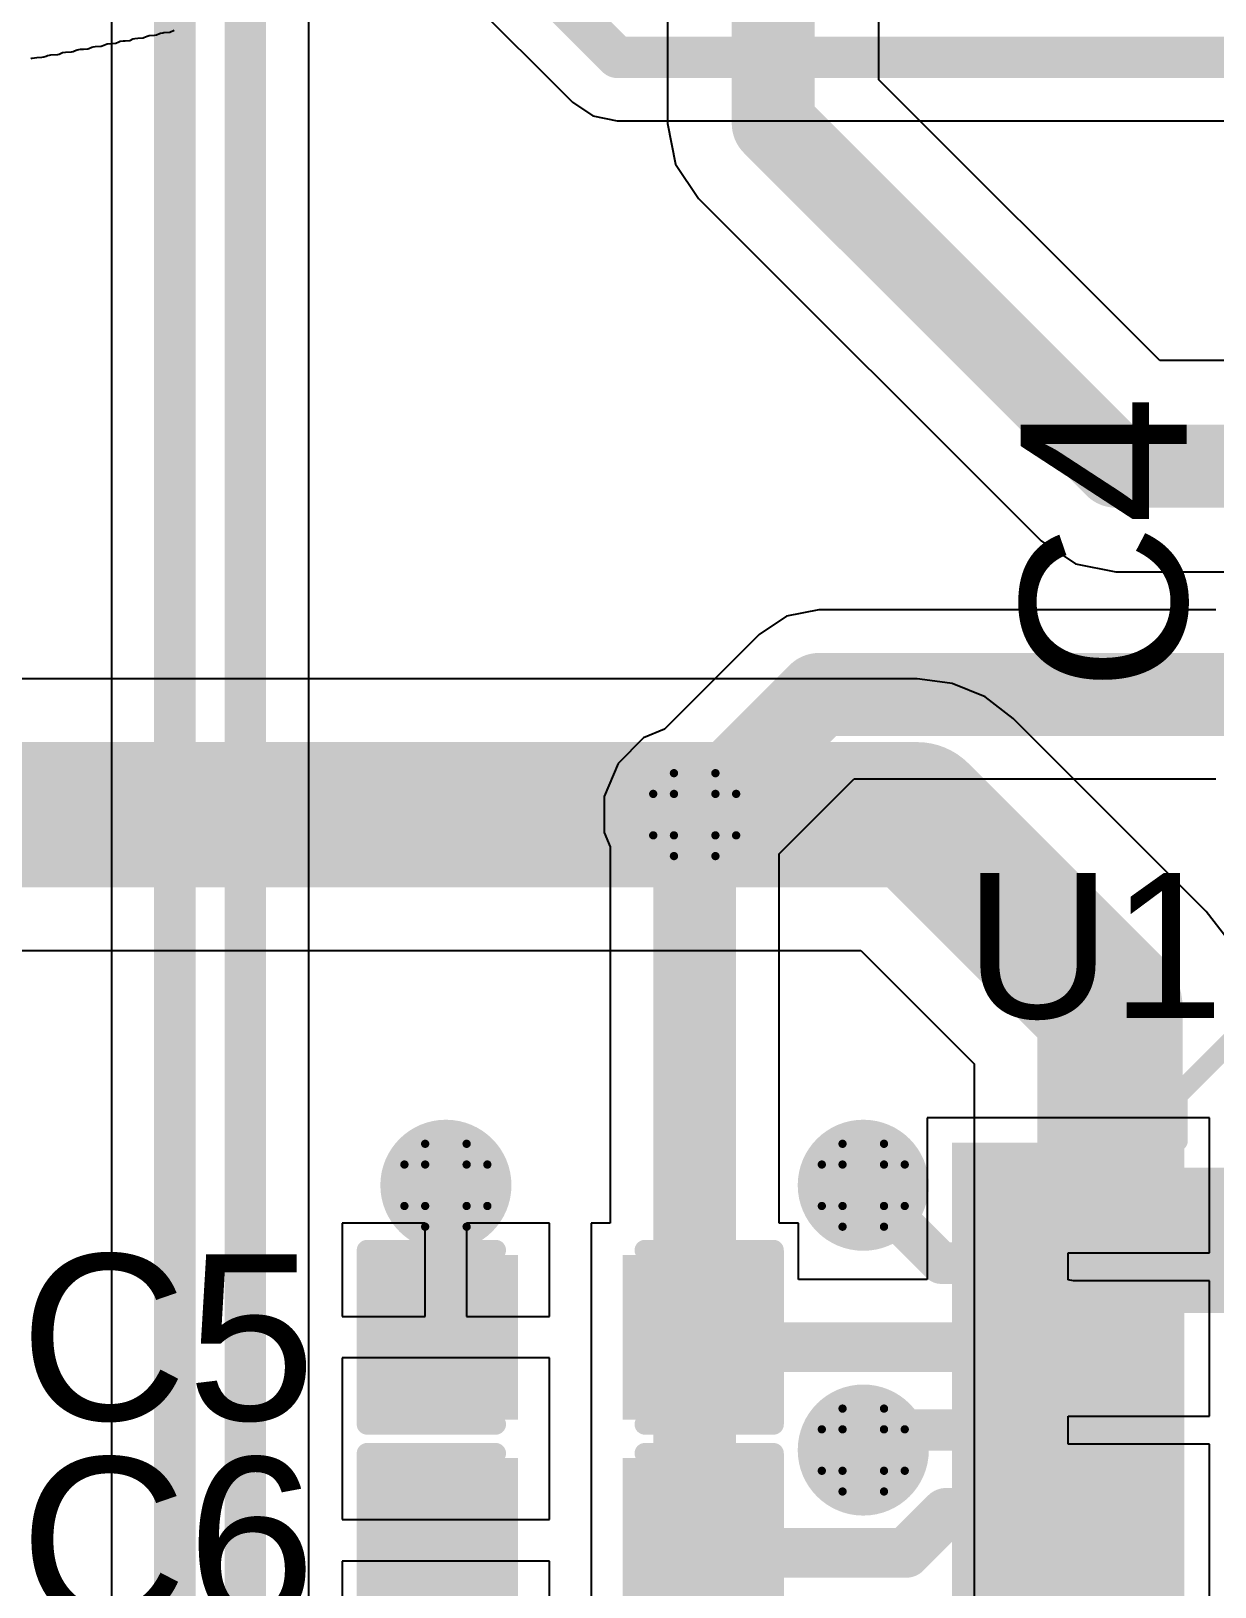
# Model space of a CAD drawing. Header units: inches. Extents: x 0 to 12.8, y -0.1 to 3.5.
# Drawn here: x 0.4453 to 0.7308, y 0.5927 to 0.968 of the extents above; entities that cross this region are included whole.
import ezdxf

# ---------------------------------------------------------------- set-up
doc = ezdxf.new("R2010")
doc.units = ezdxf.units.IN
doc.header["$MEASUREMENT"] = 0
for name, color, linetype in [('Bottom Layer', 5, 'Continuous'), ('Bottom Overlay', 54, 'Continuous'), ('Bottom Solder', 6, 'Continuous'), ('Drill Drawing', 1, 'Continuous'), ('Top Layer', 1, 'Continuous'), ('Top Overlay', 2, 'Continuous'), ('Top Paste', 8, 'Continuous'), ('Top Solder', 216, 'Continuous'), ('Via Holes', 16, 'Continuous')]:
    doc.layers.add(name, color=color, linetype=linetype)
doc.styles.add('Arial', font='', dxfattribs={"height": 0.2})
doc.styles.get('Arial').set_extended_font_data('Arial')

# ---------------------------------------------------------------- blocks, each defined once
blk = doc.blocks.new('48_LQFP__7_7___5')
at = {"layer": 'Top Layer'}
for points in [[(-0.10197, -0.14331), (-0.10197, -0.19134), (-0.11457, -0.19134), (-0.11457, -0.14331)], [(-0.08228, -0.14331), (-0.08228, -0.19134), (-0.09488, -0.19134), (-0.09488, -0.14331)], [(-0.0626, -0.14331), (-0.0626, -0.19134), (-0.0752, -0.19134), (-0.0752, -0.14331)], [(-0.04291, -0.14331), (-0.04291, -0.19134), (-0.05551, -0.19134), (-0.05551, -0.14331)], [(-0.02323, -0.14331), (-0.02323, -0.19134), (-0.03583, -0.19134), (-0.03583, -0.14331)], [(-0.00354, -0.14331), (-0.00354, -0.19134), (-0.01614, -0.19134), (-0.01614, -0.14331)]]:
    blk.add_hatch(color=1, dxfattribs=at).paths.add_polyline_path(points)
at = {"layer": 'Top Paste'}
for points in [[(-0.10197, -0.14331), (-0.10197, -0.19134), (-0.11457, -0.19134), (-0.11457, -0.14331)], [(-0.08228, -0.14331), (-0.08228, -0.19134), (-0.09488, -0.19134), (-0.09488, -0.14331)], [(-0.0626, -0.14331), (-0.0626, -0.19134), (-0.0752, -0.19134), (-0.0752, -0.14331)], [(-0.04291, -0.14331), (-0.04291, -0.19134), (-0.05551, -0.19134), (-0.05551, -0.14331)], [(-0.02323, -0.14331), (-0.02323, -0.19134), (-0.03583, -0.19134), (-0.03583, -0.14331)], [(-0.00354, -0.14331), (-0.00354, -0.19134), (-0.01614, -0.19134), (-0.01614, -0.14331)]]:
    blk.add_hatch(color=8, dxfattribs=at).paths.add_polyline_path(points)
at = {"layer": 'Top Solder'}
for points in [[(-0.09797, -0.13931), (-0.09797, -0.19534), (-0.11857, -0.19534), (-0.11857, -0.13931)], [(-0.07828, -0.13931), (-0.07828, -0.19534), (-0.09888, -0.19534), (-0.09888, -0.13931)], [(-0.0586, -0.13931), (-0.0586, -0.19534), (-0.0792, -0.19534), (-0.0792, -0.13931)], [(-0.03891, -0.13931), (-0.03891, -0.19534), (-0.05951, -0.19534), (-0.05951, -0.13931)], [(-0.01923, -0.13931), (-0.01923, -0.19534), (-0.03983, -0.19534), (-0.03983, -0.13931)], [(0.00046, -0.13931), (0.00046, -0.19534), (-0.02014, -0.19534), (-0.02014, -0.13931)]]:
    blk.add_hatch(color=216, dxfattribs=at).paths.add_polyline_path(points)
at = {"layer": 'Top Overlay'}
for points in [[(-0.13, -0.141, 0.005, 0.005, 0), (-0.144, -0.127, 0.005, 0.005, 0)], [(-0.119, -0.141, 0.005, 0.005, 0), (-0.13, -0.141, 0.005, 0.005, 0)]]:
    blk.add_lwpolyline(points, format="xyseb", dxfattribs=at)
for points in [[(-0.13125, -0.141, 0.0025, 0.0025, 1), (-0.12875, -0.141, 0.0025, 0.0025, 1)], [(-0.13125, -0.141, 0.0025, 0.0025, 1), (-0.12875, -0.141, 0.0025, 0.0025, 1)], [(-0.12025, -0.141, 0.0025, 0.0025, 1), (-0.11775, -0.141, 0.0025, 0.0025, 1)]]:
    blk.add_lwpolyline(points, format="xyseb", close=True, dxfattribs=at)
blk = doc.blocks.new('C___0603_54')
at = {"layer": 'Top Layer'}
for points in [[(-0.015, 0.0175), (-0.015, -0.0175), (-0.045, -0.0175), (-0.045, 0.0175)], [(0.045, 0.0175), (0.045, -0.0175), (0.015, -0.0175), (0.015, 0.0175)]]:
    blk.add_hatch(color=1, dxfattribs=at).paths.add_polyline_path(points)
at = {"layer": 'Top Paste'}
for points in [[(-0.015, 0.0175), (-0.015, -0.0175), (-0.045, -0.0175), (-0.045, 0.0175)], [(0.045, 0.0175), (0.045, -0.0175), (0.015, -0.0175), (0.015, 0.0175)]]:
    blk.add_hatch(color=8, dxfattribs=at).paths.add_polyline_path(points)
at = {"layer": 'Top Solder'}
for points in [[(-0.01264, 0.01986), (-0.01264, -0.01986), (-0.04736, -0.01986), (-0.04736, 0.01986)], [(0.04736, 0.01986), (0.04736, -0.01986), (0.01264, -0.01986), (0.01264, 0.01986)]]:
    blk.add_hatch(color=216, dxfattribs=at).paths.add_polyline_path(points)
at = {"layer": 'Top Overlay'}
for points in [[(-0.049, -0.021, 0.005, 0.005, 0), (-0.049, 0.021, 0.005, 0.005, 0)], [(-0.049, 0.021, 0.005, 0.005, 0), (-0.018, 0.021, 0.005, 0.005, 0)], [(0.018, 0.021, 0.005, 0.005, 0), (0.049, 0.021, 0.005, 0.005, 0)], [(0.049, -0.021, 0.005, 0.005, 0), (0.049, 0.021, 0.005, 0.005, 0)], [(-0.049, -0.021, 0.005, 0.005, 0), (-0.018, -0.021, 0.005, 0.005, 0)], [(0.018, -0.021, 0.005, 0.005, 0), (0.049, -0.021, 0.005, 0.005, 0)]]:
    blk.add_lwpolyline(points, format="xyseb", dxfattribs=at)
for points in [[(-0.05025, 0.021, 0.0025, 0.0025, 1), (-0.04775, 0.021, 0.0025, 0.0025, 1)], [(-0.05025, 0.021, 0.0025, 0.0025, 1), (-0.04775, 0.021, 0.0025, 0.0025, 1)], [(-0.01925, 0.021, 0.0025, 0.0025, 1), (-0.01675, 0.021, 0.0025, 0.0025, 1)], [(0.01675, 0.021, 0.0025, 0.0025, 1), (0.01925, 0.021, 0.0025, 0.0025, 1)], [(0.04775, 0.021, 0.0025, 0.0025, 1), (0.05025, 0.021, 0.0025, 0.0025, 1)], [(0.04775, 0.021, 0.0025, 0.0025, 1), (0.05025, 0.021, 0.0025, 0.0025, 1)], [(-0.05025, -0.021, 0.0025, 0.0025, 1), (-0.04775, -0.021, 0.0025, 0.0025, 1)], [(-0.05025, -0.021, 0.0025, 0.0025, 1), (-0.04775, -0.021, 0.0025, 0.0025, 1)], [(-0.01925, -0.021, 0.0025, 0.0025, 1), (-0.01675, -0.021, 0.0025, 0.0025, 1)], [(0.01675, -0.021, 0.0025, 0.0025, 1), (0.01925, -0.021, 0.0025, 0.0025, 1)], [(0.04775, -0.021, 0.0025, 0.0025, 1), (0.05025, -0.021, 0.0025, 0.0025, 1)], [(0.04775, -0.021, 0.0025, 0.0025, 1), (0.05025, -0.021, 0.0025, 0.0025, 1)]]:
    blk.add_lwpolyline(points, format="xyseb", close=True, dxfattribs=at)
blk = doc.blocks.new('C___0603_55')
at = {"layer": 'Top Layer'}
for points in [[(-0.015, 0.0175), (-0.015, -0.0175), (-0.045, -0.0175), (-0.045, 0.0175)], [(0.045, 0.0175), (0.045, -0.0175), (0.015, -0.0175), (0.015, 0.0175)]]:
    blk.add_hatch(color=1, dxfattribs=at).paths.add_polyline_path(points)
at = {"layer": 'Top Paste'}
for points in [[(-0.015, 0.0175), (-0.015, -0.0175), (-0.045, -0.0175), (-0.045, 0.0175)], [(0.045, 0.0175), (0.045, -0.0175), (0.015, -0.0175), (0.015, 0.0175)]]:
    blk.add_hatch(color=8, dxfattribs=at).paths.add_polyline_path(points)
at = {"layer": 'Top Solder'}
for points in [[(-0.01264, 0.01986), (-0.01264, -0.01986), (-0.04736, -0.01986), (-0.04736, 0.01986)], [(0.04736, 0.01986), (0.04736, -0.01986), (0.01264, -0.01986), (0.01264, 0.01986)]]:
    blk.add_hatch(color=216, dxfattribs=at).paths.add_polyline_path(points)
at = {"layer": 'Top Overlay'}
for points in [[(-0.049, -0.021, 0.005, 0.005, 0), (-0.049, 0.021, 0.005, 0.005, 0)], [(-0.049, 0.021, 0.005, 0.005, 0), (-0.018, 0.021, 0.005, 0.005, 0)], [(0.018, 0.021, 0.005, 0.005, 0), (0.049, 0.021, 0.005, 0.005, 0)], [(0.049, -0.021, 0.005, 0.005, 0), (0.049, 0.021, 0.005, 0.005, 0)], [(-0.049, -0.021, 0.005, 0.005, 0), (-0.018, -0.021, 0.005, 0.005, 0)], [(0.018, -0.021, 0.005, 0.005, 0), (0.049, -0.021, 0.005, 0.005, 0)]]:
    blk.add_lwpolyline(points, format="xyseb", dxfattribs=at)
for points in [[(-0.05025, 0.021, 0.0025, 0.0025, 1), (-0.04775, 0.021, 0.0025, 0.0025, 1)], [(-0.05025, 0.021, 0.0025, 0.0025, 1), (-0.04775, 0.021, 0.0025, 0.0025, 1)], [(-0.01925, 0.021, 0.0025, 0.0025, 1), (-0.01675, 0.021, 0.0025, 0.0025, 1)], [(0.01675, 0.021, 0.0025, 0.0025, 1), (0.01925, 0.021, 0.0025, 0.0025, 1)], [(0.04775, 0.021, 0.0025, 0.0025, 1), (0.05025, 0.021, 0.0025, 0.0025, 1)], [(0.04775, 0.021, 0.0025, 0.0025, 1), (0.05025, 0.021, 0.0025, 0.0025, 1)], [(-0.05025, -0.021, 0.0025, 0.0025, 1), (-0.04775, -0.021, 0.0025, 0.0025, 1)], [(-0.05025, -0.021, 0.0025, 0.0025, 1), (-0.04775, -0.021, 0.0025, 0.0025, 1)], [(-0.01925, -0.021, 0.0025, 0.0025, 1), (-0.01675, -0.021, 0.0025, 0.0025, 1)], [(0.01675, -0.021, 0.0025, 0.0025, 1), (0.01925, -0.021, 0.0025, 0.0025, 1)], [(0.04775, -0.021, 0.0025, 0.0025, 1), (0.05025, -0.021, 0.0025, 0.0025, 1)], [(0.04775, -0.021, 0.0025, 0.0025, 1), (0.05025, -0.021, 0.0025, 0.0025, 1)]]:
    blk.add_lwpolyline(points, format="xyseb", close=True, dxfattribs=at)

msp = doc.modelspace()

# ---------------------------------------------------------------- hatches: boundary and pattern name
at = {"layer": 'Bottom Layer'}
h = msp.add_hatch(color=5, dxfattribs=at)
edge = h.paths.add_edge_path()
edge.add_arc((0.60536, 0.779), 0.01181, 0, 360)
h = msp.add_hatch(color=5, dxfattribs=at)
edge = h.paths.add_edge_path()
edge.add_arc((0.54536, 0.68959), 0.01181, 0, 360)
h = msp.add_hatch(color=5, dxfattribs=at)
edge = h.paths.add_edge_path()
edge.add_arc((0.64602, 0.68959), 0.01181, 0, 360)
h = msp.add_hatch(color=5, dxfattribs=at)
edge = h.paths.add_edge_path()
edge.add_arc((0.64602, 0.62571), 0.01181, 0, 360)
at = {"layer": 'Bottom Solder'}
h = msp.add_hatch(color=6, dxfattribs=at)
edge = h.paths.add_edge_path()
edge.add_arc((0.60536, 0.779), 0.01581, 0, 360)
h = msp.add_hatch(color=6, dxfattribs=at)
edge = h.paths.add_edge_path()
edge.add_arc((0.54536, 0.68959), 0.01581, 0, 360)
h = msp.add_hatch(color=6, dxfattribs=at)
edge = h.paths.add_edge_path()
edge.add_arc((0.64602, 0.68959), 0.01581, 0, 360)
h = msp.add_hatch(color=6, dxfattribs=at)
edge = h.paths.add_edge_path()
edge.add_arc((0.64602, 0.62571), 0.01581, 0, 360)
at = {"layer": 'Top Layer'}
h = msp.add_hatch(color=1, dxfattribs=at)
edge = h.paths.add_edge_path()
edge.add_arc((0.60536, 0.779), 0.01181, 0, 360)
h = msp.add_hatch(color=1, dxfattribs=at)
edge = h.paths.add_edge_path()
edge.add_arc((0.54536, 0.68959), 0.01181, 0, 360)
h = msp.add_hatch(color=1, dxfattribs=at)
edge = h.paths.add_edge_path()
edge.add_arc((0.64602, 0.68959), 0.01181, 0, 360)
h = msp.add_hatch(color=1, dxfattribs=at)
edge = h.paths.add_edge_path()
edge.add_arc((0.64602, 0.62571), 0.01181, 0, 360)
at = {"layer": 'Top Solder'}
h = msp.add_hatch(color=216, dxfattribs=at)
edge = h.paths.add_edge_path()
edge.add_arc((0.60536, 0.779), 0.01581, 0, 360)
h = msp.add_hatch(color=216, dxfattribs=at)
edge = h.paths.add_edge_path()
edge.add_arc((0.54536, 0.68959), 0.01581, 0, 360)
h = msp.add_hatch(color=216, dxfattribs=at)
edge = h.paths.add_edge_path()
edge.add_arc((0.64602, 0.68959), 0.01581, 0, 360)
h = msp.add_hatch(color=216, dxfattribs=at)
edge = h.paths.add_edge_path()
edge.add_arc((0.64602, 0.62571), 0.01581, 0, 360)
at = {"layer": 'Via Holes'}
h = msp.add_hatch(color=7, dxfattribs=at)
edge = h.paths.add_edge_path()
edge.add_arc((0.60536, 0.779), 0.00591, 0, 360)
h = msp.add_hatch(color=7, dxfattribs=at)
edge = h.paths.add_edge_path()
edge.add_arc((0.54536, 0.68959), 0.00591, 0, 360)
h = msp.add_hatch(color=7, dxfattribs=at)
edge = h.paths.add_edge_path()
edge.add_arc((0.64602, 0.68959), 0.00591, 0, 360)
h = msp.add_hatch(color=7, dxfattribs=at)
edge = h.paths.add_edge_path()
edge.add_arc((0.64602, 0.62571), 0.00591, 0, 360)

# ---------------------------------------------------------------- linework, layer by layer
at = {"layer": 'Bottom Layer'}
for p, q in [((0.59881, 1.31562), (0.59881, 0.9457)), ((0.64979, 0.95626), (0.64979, 1.1931)), ((0.71751, 0.88853), (0.64979, 0.95626)), ((0.59881, 0.9457), (0.60075, 0.93594)), ((0.60075, 0.93594), (0.60628, 0.92767)), ((0.60628, 0.92767), (0.68893, 0.84502)), ((0.83004, 0.88853), (0.71751, 0.88853)), ((0.68893, 0.84502), (0.6972, 0.83949)), ((0.6972, 0.83949), (0.70696, 0.83755)), ((0.70696, 0.83755), (0.98503, 0.83755)), ((0.659, 0.81178), (0.20374, 0.81178)), ((0.66324, 0.81122), (0.659, 0.81178)), ((0.66748, 0.81066), (0.66324, 0.81122)), ((0.67539, 0.80739), (0.66748, 0.81066)), ((0.68218, 0.80218), (0.67539, 0.80739)), ((0.7287, 0.75566), (0.68218, 0.80218)), ((0.73391, 0.74887), (0.7287, 0.75566)), ((0.21732, 0.74622), (0.64542, 0.74622)), ((0.64542, 0.74622), (0.67274, 0.7189)), ((0.67274, 0.7189), (0.67274, 0.67631)), ((0.67274, 0.67631), (0.67274, 0.56343))]:
    msp.add_line(p, q, dxfattribs=at)
for points in [[(0.6243, 0.9457, 0.02, 0.02, 0), (0.6243, 1.31562, 0.02, 0.02, 0)], [(0.6243, 0.9457, 0.02, 0.02, 0), (0.70696, 0.86304, 0.02, 0.02, 0)], [(0.70696, 0.86304, 0.02, 0.02, 0), (1.01052, 0.86304, 0.02, 0.02, 0)], [(0.20374, 0.779, 0.035, 0.035, 0), (0.60536, 0.779, 0.035, 0.035, 0)], [(0.60536, 0.779, 0.035, 0.035, 0), (0.659, 0.779, 0.035, 0.035, 0)], [(0.659, 0.779, 0.035, 0.035, 0), (0.70552, 0.73248, 0.035, 0.035, 0)], [(0.70552, 0.67631, 0.035, 0.035, 0), (0.70552, 0.73248, 0.035, 0.035, 0)], [(0.70552, 0.53244, 0.035, 0.035, 0), (0.70552, 0.67631, 0.035, 0.035, 0)], [(0.70552, 0.67631, 0.035, 0.035, 0), (0.75931, 0.67631, 0.035, 0.035, 0)]]:
    msp.add_lwpolyline(points, format="xyseb", dxfattribs=at)
for points in [[(0.6193, 0.9457, 0.01, 0.01, 1), (0.6293, 0.9457, 0.01, 0.01, 1)], [(0.6193, 0.9457, 0.01, 0.01, 1), (0.6293, 0.9457, 0.01, 0.01, 1)], [(0.70196, 0.86304, 0.01, 0.01, 1), (0.71196, 0.86304, 0.01, 0.01, 1)], [(0.70196, 0.86304, 0.01, 0.01, 1), (0.71196, 0.86304, 0.01, 0.01, 1)], [(0.59661, 0.779, 0.0175, 0.0175, 1), (0.61411, 0.779, 0.0175, 0.0175, 1)], [(0.59661, 0.779, 0.0175, 0.0175, 1), (0.61411, 0.779, 0.0175, 0.0175, 1)], [(0.65025, 0.779, 0.0175, 0.0175, 1), (0.66775, 0.779, 0.0175, 0.0175, 1)], [(0.65025, 0.779, 0.0175, 0.0175, 1), (0.66775, 0.779, 0.0175, 0.0175, 1)], [(0.69677, 0.73248, 0.0175, 0.0175, 1), (0.71427, 0.73248, 0.0175, 0.0175, 1)], [(0.69677, 0.73248, 0.0175, 0.0175, 1), (0.71427, 0.73248, 0.0175, 0.0175, 1)], [(0.69677, 0.67631, 0.0175, 0.0175, 1), (0.71427, 0.67631, 0.0175, 0.0175, 1)], [(0.69677, 0.67631, 0.0175, 0.0175, 1), (0.71427, 0.67631, 0.0175, 0.0175, 1)], [(0.69677, 0.67631, 0.0175, 0.0175, 1), (0.71427, 0.67631, 0.0175, 0.0175, 1)]]:
    msp.add_lwpolyline(points, format="xyseb", close=True, dxfattribs=at)
at = {"layer": 'Bottom Overlay'}
for p, q in [((0.46245, 0.96446), (0.4629, 0.96463)), ((0.4629, 0.96463), (0.46363, 0.96494)), ((0.46363, 0.96494), (0.46495, 0.96501)), ((0.46495, 0.96501), (0.46575, 0.96512)), ((0.46575, 0.96512), (0.46645, 0.9654)), ((0.46645, 0.9654), (0.46683, 0.96557)), ((0.46683, 0.96557), (0.46753, 0.96564)), ((0.46753, 0.96564), (0.46802, 0.96571)), ((0.46802, 0.96571), (0.46913, 0.96578)), ((0.46913, 0.96578), (0.46989, 0.96613)), ((0.46989, 0.96613), (0.47038, 0.96627)), ((0.47038, 0.96627), (0.47108, 0.96633)), ((0.47108, 0.96633), (0.47233, 0.9664)), ((0.47233, 0.9664), (0.47254, 0.96647)), ((0.47254, 0.96647), (0.4733, 0.96682)), ((0.4733, 0.96682), (0.47379, 0.96696)), ((0.47379, 0.96696), (0.47511, 0.96703)), ((0.47511, 0.96703), (0.47553, 0.9671)), ((0.47553, 0.9671), (0.4763, 0.96745)), ((0.4763, 0.96745), (0.47657, 0.96752)), ((0.47657, 0.96752), (0.47706, 0.96759)), ((0.47706, 0.96759), (0.47734, 0.96766)), ((0.47734, 0.96766), (0.4788, 0.96773)), ((0.4788, 0.96773), (0.47984, 0.96821)), ((0.44526, 0.96139), (0.44554, 0.96146)), ((0.44554, 0.96146), (0.44613, 0.96157)), ((0.44613, 0.96157), (0.44669, 0.96164)), ((0.44669, 0.96164), (0.44794, 0.96171)), ((0.44794, 0.96171), (0.44836, 0.96178)), ((0.44836, 0.96178), (0.44892, 0.96199)), ((0.44892, 0.96199), (0.4493, 0.96216)), ((0.4493, 0.96216), (0.44979, 0.96223)), ((0.44979, 0.96223), (0.45006, 0.9623)), ((0.45006, 0.9623), (0.4518, 0.96237)), ((0.4518, 0.96237), (0.45208, 0.96244)), ((0.45208, 0.96244), (0.45257, 0.96272)), ((0.45257, 0.96272), (0.45292, 0.96286)), ((0.45292, 0.96286), (0.45365, 0.96296)), ((0.45365, 0.96296), (0.45504, 0.96303)), ((0.45504, 0.96303), (0.45546, 0.9631)), ((0.45546, 0.9631), (0.4558, 0.96324)), ((0.4558, 0.96324), (0.4564, 0.96348)), ((0.4564, 0.96348), (0.45723, 0.96362)), ((0.45723, 0.96362), (0.45793, 0.96369)), ((0.45793, 0.96369), (0.45904, 0.96376)), ((0.45904, 0.96376), (0.45925, 0.96383)), ((0.45925, 0.96383), (0.46001, 0.96418)), ((0.46001, 0.96418), (0.46029, 0.96425)), ((0.46029, 0.96425), (0.46078, 0.96432)), ((0.46078, 0.96432), (0.46224, 0.96439)), ((0.46224, 0.96439), (0.46245, 0.96446))]:
    msp.add_line(p, q, dxfattribs=at)
at = {"layer": 'Drill Drawing'}
for points in [[(0.60036, 0.784, 0.002, 0.002, 0), (0.60036, 0.789, 0.002, 0.002, 0)], [(0.60036, 0.789, 0.002, 0.002, 0), (0.61036, 0.789, 0.002, 0.002, 0)], [(0.61036, 0.784, 0.002, 0.002, 0), (0.61036, 0.789, 0.002, 0.002, 0)], [(0.59536, 0.774, 0.002, 0.002, 0), (0.59536, 0.784, 0.002, 0.002, 0)], [(0.59536, 0.784, 0.002, 0.002, 0), (0.60036, 0.784, 0.002, 0.002, 0)], [(0.61036, 0.784, 0.002, 0.002, 0), (0.61536, 0.784, 0.002, 0.002, 0)], [(0.61536, 0.774, 0.002, 0.002, 0), (0.61536, 0.784, 0.002, 0.002, 0)], [(0.59536, 0.774, 0.002, 0.002, 0), (0.60036, 0.774, 0.002, 0.002, 0)], [(0.60036, 0.769, 0.002, 0.002, 0), (0.60036, 0.774, 0.002, 0.002, 0)], [(0.61036, 0.774, 0.002, 0.002, 0), (0.61536, 0.774, 0.002, 0.002, 0)], [(0.61036, 0.769, 0.002, 0.002, 0), (0.61036, 0.774, 0.002, 0.002, 0)], [(0.60036, 0.769, 0.002, 0.002, 0), (0.61036, 0.769, 0.002, 0.002, 0)], [(0.54036, 0.69459, 0.002, 0.002, 0), (0.54036, 0.69959, 0.002, 0.002, 0)], [(0.54036, 0.69959, 0.002, 0.002, 0), (0.55036, 0.69959, 0.002, 0.002, 0)], [(0.55036, 0.69459, 0.002, 0.002, 0), (0.55036, 0.69959, 0.002, 0.002, 0)], [(0.64102, 0.69459, 0.002, 0.002, 0), (0.64102, 0.69959, 0.002, 0.002, 0)], [(0.64102, 0.69959, 0.002, 0.002, 0), (0.65102, 0.69959, 0.002, 0.002, 0)], [(0.65102, 0.69459, 0.002, 0.002, 0), (0.65102, 0.69959, 0.002, 0.002, 0)], [(0.53536, 0.68459, 0.002, 0.002, 0), (0.53536, 0.69459, 0.002, 0.002, 0)], [(0.53536, 0.69459, 0.002, 0.002, 0), (0.54036, 0.69459, 0.002, 0.002, 0)], [(0.55036, 0.69459, 0.002, 0.002, 0), (0.55536, 0.69459, 0.002, 0.002, 0)], [(0.55536, 0.68459, 0.002, 0.002, 0), (0.55536, 0.69459, 0.002, 0.002, 0)], [(0.63602, 0.68459, 0.002, 0.002, 0), (0.63602, 0.69459, 0.002, 0.002, 0)], [(0.63602, 0.69459, 0.002, 0.002, 0), (0.64102, 0.69459, 0.002, 0.002, 0)], [(0.65102, 0.69459, 0.002, 0.002, 0), (0.65602, 0.69459, 0.002, 0.002, 0)], [(0.65602, 0.68459, 0.002, 0.002, 0), (0.65602, 0.69459, 0.002, 0.002, 0)], [(0.53536, 0.68459, 0.002, 0.002, 0), (0.54036, 0.68459, 0.002, 0.002, 0)], [(0.54036, 0.67959, 0.002, 0.002, 0), (0.54036, 0.68459, 0.002, 0.002, 0)], [(0.55036, 0.68459, 0.002, 0.002, 0), (0.55536, 0.68459, 0.002, 0.002, 0)], [(0.55036, 0.67959, 0.002, 0.002, 0), (0.55036, 0.68459, 0.002, 0.002, 0)], [(0.63602, 0.68459, 0.002, 0.002, 0), (0.64102, 0.68459, 0.002, 0.002, 0)], [(0.64102, 0.67959, 0.002, 0.002, 0), (0.64102, 0.68459, 0.002, 0.002, 0)], [(0.65102, 0.68459, 0.002, 0.002, 0), (0.65602, 0.68459, 0.002, 0.002, 0)], [(0.65102, 0.67959, 0.002, 0.002, 0), (0.65102, 0.68459, 0.002, 0.002, 0)], [(0.54036, 0.67959, 0.002, 0.002, 0), (0.55036, 0.67959, 0.002, 0.002, 0)], [(0.64102, 0.67959, 0.002, 0.002, 0), (0.65102, 0.67959, 0.002, 0.002, 0)], [(0.64102, 0.63071, 0.002, 0.002, 0), (0.64102, 0.63571, 0.002, 0.002, 0)], [(0.64102, 0.63571, 0.002, 0.002, 0), (0.65102, 0.63571, 0.002, 0.002, 0)], [(0.65102, 0.63071, 0.002, 0.002, 0), (0.65102, 0.63571, 0.002, 0.002, 0)], [(0.63602, 0.62071, 0.002, 0.002, 0), (0.63602, 0.63071, 0.002, 0.002, 0)], [(0.63602, 0.63071, 0.002, 0.002, 0), (0.64102, 0.63071, 0.002, 0.002, 0)], [(0.65102, 0.63071, 0.002, 0.002, 0), (0.65602, 0.63071, 0.002, 0.002, 0)], [(0.65602, 0.62071, 0.002, 0.002, 0), (0.65602, 0.63071, 0.002, 0.002, 0)], [(0.63602, 0.62071, 0.002, 0.002, 0), (0.64102, 0.62071, 0.002, 0.002, 0)], [(0.64102, 0.61571, 0.002, 0.002, 0), (0.64102, 0.62071, 0.002, 0.002, 0)], [(0.65102, 0.62071, 0.002, 0.002, 0), (0.65602, 0.62071, 0.002, 0.002, 0)], [(0.65102, 0.61571, 0.002, 0.002, 0), (0.65102, 0.62071, 0.002, 0.002, 0)], [(0.64102, 0.61571, 0.002, 0.002, 0), (0.65102, 0.61571, 0.002, 0.002, 0)]]:
    msp.add_lwpolyline(points, format="xyseb", dxfattribs=at)
for points in [[(0.59986, 0.789, 0.001, 0.001, 1), (0.60086, 0.789, 0.001, 0.001, 1)], [(0.59986, 0.789, 0.001, 0.001, 1), (0.60086, 0.789, 0.001, 0.001, 1)], [(0.60986, 0.789, 0.001, 0.001, 1), (0.61086, 0.789, 0.001, 0.001, 1)], [(0.60986, 0.789, 0.001, 0.001, 1), (0.61086, 0.789, 0.001, 0.001, 1)], [(0.59486, 0.784, 0.001, 0.001, 1), (0.59586, 0.784, 0.001, 0.001, 1)], [(0.59486, 0.784, 0.001, 0.001, 1), (0.59586, 0.784, 0.001, 0.001, 1)], [(0.59986, 0.784, 0.001, 0.001, 1), (0.60086, 0.784, 0.001, 0.001, 1)], [(0.59986, 0.784, 0.001, 0.001, 1), (0.60086, 0.784, 0.001, 0.001, 1)], [(0.60986, 0.784, 0.001, 0.001, 1), (0.61086, 0.784, 0.001, 0.001, 1)], [(0.60986, 0.784, 0.001, 0.001, 1), (0.61086, 0.784, 0.001, 0.001, 1)], [(0.61486, 0.784, 0.001, 0.001, 1), (0.61586, 0.784, 0.001, 0.001, 1)], [(0.61486, 0.784, 0.001, 0.001, 1), (0.61586, 0.784, 0.001, 0.001, 1)], [(0.59486, 0.774, 0.001, 0.001, 1), (0.59586, 0.774, 0.001, 0.001, 1)], [(0.59486, 0.774, 0.001, 0.001, 1), (0.59586, 0.774, 0.001, 0.001, 1)], [(0.59986, 0.774, 0.001, 0.001, 1), (0.60086, 0.774, 0.001, 0.001, 1)], [(0.59986, 0.774, 0.001, 0.001, 1), (0.60086, 0.774, 0.001, 0.001, 1)], [(0.60986, 0.774, 0.001, 0.001, 1), (0.61086, 0.774, 0.001, 0.001, 1)], [(0.60986, 0.774, 0.001, 0.001, 1), (0.61086, 0.774, 0.001, 0.001, 1)], [(0.61486, 0.774, 0.001, 0.001, 1), (0.61586, 0.774, 0.001, 0.001, 1)], [(0.61486, 0.774, 0.001, 0.001, 1), (0.61586, 0.774, 0.001, 0.001, 1)], [(0.59986, 0.769, 0.001, 0.001, 1), (0.60086, 0.769, 0.001, 0.001, 1)], [(0.59986, 0.769, 0.001, 0.001, 1), (0.60086, 0.769, 0.001, 0.001, 1)], [(0.60986, 0.769, 0.001, 0.001, 1), (0.61086, 0.769, 0.001, 0.001, 1)], [(0.60986, 0.769, 0.001, 0.001, 1), (0.61086, 0.769, 0.001, 0.001, 1)], [(0.53986, 0.69959, 0.001, 0.001, 1), (0.54086, 0.69959, 0.001, 0.001, 1)], [(0.53986, 0.69959, 0.001, 0.001, 1), (0.54086, 0.69959, 0.001, 0.001, 1)], [(0.54986, 0.69959, 0.001, 0.001, 1), (0.55086, 0.69959, 0.001, 0.001, 1)], [(0.54986, 0.69959, 0.001, 0.001, 1), (0.55086, 0.69959, 0.001, 0.001, 1)], [(0.64052, 0.69959, 0.001, 0.001, 1), (0.64152, 0.69959, 0.001, 0.001, 1)], [(0.64052, 0.69959, 0.001, 0.001, 1), (0.64152, 0.69959, 0.001, 0.001, 1)], [(0.65052, 0.69959, 0.001, 0.001, 1), (0.65152, 0.69959, 0.001, 0.001, 1)], [(0.65052, 0.69959, 0.001, 0.001, 1), (0.65152, 0.69959, 0.001, 0.001, 1)], [(0.53486, 0.69459, 0.001, 0.001, 1), (0.53586, 0.69459, 0.001, 0.001, 1)], [(0.53486, 0.69459, 0.001, 0.001, 1), (0.53586, 0.69459, 0.001, 0.001, 1)], [(0.53986, 0.69459, 0.001, 0.001, 1), (0.54086, 0.69459, 0.001, 0.001, 1)], [(0.53986, 0.69459, 0.001, 0.001, 1), (0.54086, 0.69459, 0.001, 0.001, 1)], [(0.54986, 0.69459, 0.001, 0.001, 1), (0.55086, 0.69459, 0.001, 0.001, 1)], [(0.54986, 0.69459, 0.001, 0.001, 1), (0.55086, 0.69459, 0.001, 0.001, 1)], [(0.55486, 0.69459, 0.001, 0.001, 1), (0.55586, 0.69459, 0.001, 0.001, 1)], [(0.55486, 0.69459, 0.001, 0.001, 1), (0.55586, 0.69459, 0.001, 0.001, 1)], [(0.63552, 0.69459, 0.001, 0.001, 1), (0.63652, 0.69459, 0.001, 0.001, 1)], [(0.63552, 0.69459, 0.001, 0.001, 1), (0.63652, 0.69459, 0.001, 0.001, 1)], [(0.64052, 0.69459, 0.001, 0.001, 1), (0.64152, 0.69459, 0.001, 0.001, 1)], [(0.64052, 0.69459, 0.001, 0.001, 1), (0.64152, 0.69459, 0.001, 0.001, 1)], [(0.65052, 0.69459, 0.001, 0.001, 1), (0.65152, 0.69459, 0.001, 0.001, 1)], [(0.65052, 0.69459, 0.001, 0.001, 1), (0.65152, 0.69459, 0.001, 0.001, 1)], [(0.65552, 0.69459, 0.001, 0.001, 1), (0.65652, 0.69459, 0.001, 0.001, 1)], [(0.65552, 0.69459, 0.001, 0.001, 1), (0.65652, 0.69459, 0.001, 0.001, 1)], [(0.53486, 0.68459, 0.001, 0.001, 1), (0.53586, 0.68459, 0.001, 0.001, 1)], [(0.53486, 0.68459, 0.001, 0.001, 1), (0.53586, 0.68459, 0.001, 0.001, 1)], [(0.53986, 0.68459, 0.001, 0.001, 1), (0.54086, 0.68459, 0.001, 0.001, 1)], [(0.53986, 0.68459, 0.001, 0.001, 1), (0.54086, 0.68459, 0.001, 0.001, 1)], [(0.54986, 0.68459, 0.001, 0.001, 1), (0.55086, 0.68459, 0.001, 0.001, 1)], [(0.54986, 0.68459, 0.001, 0.001, 1), (0.55086, 0.68459, 0.001, 0.001, 1)], [(0.55486, 0.68459, 0.001, 0.001, 1), (0.55586, 0.68459, 0.001, 0.001, 1)], [(0.55486, 0.68459, 0.001, 0.001, 1), (0.55586, 0.68459, 0.001, 0.001, 1)], [(0.63552, 0.68459, 0.001, 0.001, 1), (0.63652, 0.68459, 0.001, 0.001, 1)], [(0.63552, 0.68459, 0.001, 0.001, 1), (0.63652, 0.68459, 0.001, 0.001, 1)], [(0.64052, 0.68459, 0.001, 0.001, 1), (0.64152, 0.68459, 0.001, 0.001, 1)], [(0.64052, 0.68459, 0.001, 0.001, 1), (0.64152, 0.68459, 0.001, 0.001, 1)], [(0.65052, 0.68459, 0.001, 0.001, 1), (0.65152, 0.68459, 0.001, 0.001, 1)], [(0.65052, 0.68459, 0.001, 0.001, 1), (0.65152, 0.68459, 0.001, 0.001, 1)], [(0.65552, 0.68459, 0.001, 0.001, 1), (0.65652, 0.68459, 0.001, 0.001, 1)], [(0.65552, 0.68459, 0.001, 0.001, 1), (0.65652, 0.68459, 0.001, 0.001, 1)], [(0.53986, 0.67959, 0.001, 0.001, 1), (0.54086, 0.67959, 0.001, 0.001, 1)], [(0.53986, 0.67959, 0.001, 0.001, 1), (0.54086, 0.67959, 0.001, 0.001, 1)], [(0.54986, 0.67959, 0.001, 0.001, 1), (0.55086, 0.67959, 0.001, 0.001, 1)], [(0.54986, 0.67959, 0.001, 0.001, 1), (0.55086, 0.67959, 0.001, 0.001, 1)], [(0.64052, 0.67959, 0.001, 0.001, 1), (0.64152, 0.67959, 0.001, 0.001, 1)], [(0.64052, 0.67959, 0.001, 0.001, 1), (0.64152, 0.67959, 0.001, 0.001, 1)], [(0.65052, 0.67959, 0.001, 0.001, 1), (0.65152, 0.67959, 0.001, 0.001, 1)], [(0.65052, 0.67959, 0.001, 0.001, 1), (0.65152, 0.67959, 0.001, 0.001, 1)], [(0.64052, 0.63571, 0.001, 0.001, 1), (0.64152, 0.63571, 0.001, 0.001, 1)], [(0.64052, 0.63571, 0.001, 0.001, 1), (0.64152, 0.63571, 0.001, 0.001, 1)], [(0.65052, 0.63571, 0.001, 0.001, 1), (0.65152, 0.63571, 0.001, 0.001, 1)], [(0.65052, 0.63571, 0.001, 0.001, 1), (0.65152, 0.63571, 0.001, 0.001, 1)], [(0.63552, 0.63071, 0.001, 0.001, 1), (0.63652, 0.63071, 0.001, 0.001, 1)], [(0.63552, 0.63071, 0.001, 0.001, 1), (0.63652, 0.63071, 0.001, 0.001, 1)], [(0.64052, 0.63071, 0.001, 0.001, 1), (0.64152, 0.63071, 0.001, 0.001, 1)], [(0.64052, 0.63071, 0.001, 0.001, 1), (0.64152, 0.63071, 0.001, 0.001, 1)], [(0.65052, 0.63071, 0.001, 0.001, 1), (0.65152, 0.63071, 0.001, 0.001, 1)], [(0.65052, 0.63071, 0.001, 0.001, 1), (0.65152, 0.63071, 0.001, 0.001, 1)], [(0.65552, 0.63071, 0.001, 0.001, 1), (0.65652, 0.63071, 0.001, 0.001, 1)], [(0.65552, 0.63071, 0.001, 0.001, 1), (0.65652, 0.63071, 0.001, 0.001, 1)], [(0.63552, 0.62071, 0.001, 0.001, 1), (0.63652, 0.62071, 0.001, 0.001, 1)], [(0.63552, 0.62071, 0.001, 0.001, 1), (0.63652, 0.62071, 0.001, 0.001, 1)], [(0.64052, 0.62071, 0.001, 0.001, 1), (0.64152, 0.62071, 0.001, 0.001, 1)], [(0.64052, 0.62071, 0.001, 0.001, 1), (0.64152, 0.62071, 0.001, 0.001, 1)], [(0.65052, 0.62071, 0.001, 0.001, 1), (0.65152, 0.62071, 0.001, 0.001, 1)], [(0.65052, 0.62071, 0.001, 0.001, 1), (0.65152, 0.62071, 0.001, 0.001, 1)], [(0.65552, 0.62071, 0.001, 0.001, 1), (0.65652, 0.62071, 0.001, 0.001, 1)], [(0.65552, 0.62071, 0.001, 0.001, 1), (0.65652, 0.62071, 0.001, 0.001, 1)], [(0.64052, 0.61571, 0.001, 0.001, 1), (0.64152, 0.61571, 0.001, 0.001, 1)], [(0.64052, 0.61571, 0.001, 0.001, 1), (0.64152, 0.61571, 0.001, 0.001, 1)], [(0.65052, 0.61571, 0.001, 0.001, 1), (0.65152, 0.61571, 0.001, 0.001, 1)], [(0.65052, 0.61571, 0.001, 0.001, 1), (0.65152, 0.61571, 0.001, 0.001, 1)]]:
    msp.add_lwpolyline(points, format="xyseb", close=True, dxfattribs=at)
at = {"layer": 'Top Layer'}
for p, q in [((0.46471, 1.518), (0.46471, 0.432)), ((0.51229, 0.44538), (0.51229, 1.50167)), ((0.53656, 0.99018), (0.57587, 0.95088)), ((0.57587, 0.95088), (0.58083, 0.94756)), ((0.58083, 0.94756), (0.58668, 0.9464)), ((0.58668, 0.9464), (0.8305, 0.9464)), ((0.62754, 0.82684), (0.62092, 0.82242)), ((0.63534, 0.82839), (0.62754, 0.82684)), ((0.73102, 0.82839), (0.63534, 0.82839)), ((0.62092, 0.82242), (0.59811, 0.7996)), ((0.59811, 0.7996), (0.59301, 0.79749)), ((0.59301, 0.79749), (0.58687, 0.79135)), ((0.58687, 0.79135), (0.58355, 0.78334)), ((0.62575, 0.76957), (0.64379, 0.78761)), ((0.64379, 0.78761), (0.73102, 0.78761)), ((0.58355, 0.78334), (0.58355, 0.77466)), ((0.58355, 0.77466), (0.58497, 0.77124)), ((0.58497, 0.77124), (0.58497, 0.68042)), ((0.62575, 0.68042), (0.62575, 0.76957)), ((0.72948, 0.70589), (0.66145, 0.70589)), ((0.66145, 0.70589), (0.66145, 0.66683)), ((0.72948, 0.67329), (0.72948, 0.70589)), ((0.54036, 0.68042), (0.52036, 0.68042)), ((0.52036, 0.68042), (0.52036, 0.65792)), ((0.54036, 0.65792), (0.54036, 0.68042)), ((0.57036, 0.68042), (0.55036, 0.68042)), ((0.55036, 0.68042), (0.55036, 0.65792)), ((0.57036, 0.65792), (0.57036, 0.68042)), ((0.58497, 0.68042), (0.58036, 0.68042)), ((0.58036, 0.68042), (0.58036, 0.62542)), ((0.63036, 0.68042), (0.62575, 0.68042)), ((0.63036, 0.66683), (0.63036, 0.68042)), ((0.69546, 0.66678), (0.69546, 0.67329)), ((0.69546, 0.67329), (0.72948, 0.67329)), ((0.72948, 0.67329), (0.72948, 0.67329)), ((0.66145, 0.66683), (0.63036, 0.66683)), ((0.69674, 0.66652), (0.69546, 0.66678)), ((0.72948, 0.66652), (0.69674, 0.66652)), ((0.72948, 0.63392), (0.72948, 0.66652)), ((0.52036, 0.65792), (0.54036, 0.65792)), ((0.55036, 0.65792), (0.57036, 0.65792)), ((0.54536, 0.64792), (0.52036, 0.64792)), ((0.52036, 0.64792), (0.52036, 0.62542)), ((0.57036, 0.64792), (0.54536, 0.64792)), ((0.57036, 0.62542), (0.57036, 0.64792)), ((0.69546, 0.63391), (0.69554, 0.63392)), ((0.69546, 0.62717), (0.69546, 0.63391)), ((0.69554, 0.63392), (0.72948, 0.63392)), ((0.72948, 0.63392), (0.72948, 0.63392)), ((0.69554, 0.62715), (0.69546, 0.62717)), ((0.72948, 0.62715), (0.69554, 0.62715)), ((0.72948, 0.59455), (0.72948, 0.62715)), ((0.52036, 0.62542), (0.52036, 0.60892)), ((0.57036, 0.60892), (0.57036, 0.62542)), ((0.58036, 0.62542), (0.58036, 0.57642)), ((0.52036, 0.60892), (0.54536, 0.60892)), ((0.54536, 0.60892), (0.57036, 0.60892)), ((0.54536, 0.59892), (0.52036, 0.59892)), ((0.52036, 0.59892), (0.52036, 0.57642)), ((0.57036, 0.59892), (0.54536, 0.59892)), ((0.57036, 0.57642), (0.57036, 0.59892)), ((0.72948, 0.57486), (0.72948, 0.59455))]:
    msp.add_line(p, q, dxfattribs=at)
for points in [[(0.48, 0.432, 0.01, 0.01, 0), (0.48, 1.518, 0.01, 0.01, 0)], [(0.497, 0.43904, 0.01, 0.01, 0), (0.497, 1.508, 0.01, 0.01, 0)], [(0.54738, 1.001, 0.01, 0.01, 0), (0.58668, 0.96169, 0.01, 0.01, 0)], [(0.58668, 0.96169, 0.01, 0.01, 0), (0.87616, 0.96169, 0.01, 0.01, 0)], [(0.60634, 0.779, 0.02, 0.02, 0), (0.63534, 0.808, 0.02, 0.02, 0)], [(0.63534, 0.808, 0.02, 0.02, 0), (0.75852, 0.808, 0.02, 0.02, 0)], [(0.60536, 0.779, 0.02, 0.02, 0), (0.60634, 0.779, 0.02, 0.02, 0)], [(0.60536, 0.65292, 0.02, 0.02, 0), (0.60536, 0.779, 0.02, 0.02, 0)], [(0.64602, 0.68959, 0.01, 0.01, 0), (0.66482, 0.67079, 0.01, 0.01, 0)], [(0.66482, 0.67079, 0.01, 0.01, 0), (0.69458, 0.67079, 0.01, 0.01, 0)], [(0.69458, 0.67079, 0.01, 0.01, 0), (0.69546, 0.66991, 0.01, 0.01, 0)], [(0.60536, 0.60392, 0.02, 0.02, 0), (0.60536, 0.65292, 0.02, 0.02, 0)], [(0.60776, 0.65052, 0.012, 0.012, 0), (0.69517, 0.65052, 0.012, 0.012, 0)], [(0.69517, 0.65052, 0.012, 0.012, 0), (0.69546, 0.65022, 0.012, 0.012, 0)], [(0.64971, 0.62571, 0.01, 0.01, 0), (0.65454, 0.63054, 0.01, 0.01, 0)], [(0.65454, 0.63054, 0.01, 0.01, 0), (0.69546, 0.63054, 0.01, 0.01, 0)], [(0.64602, 0.62571, 0.01, 0.01, 0), (0.64971, 0.62571, 0.01, 0.01, 0)], [(0.6563, 0.6009, 0.012, 0.012, 0), (0.66595, 0.61055, 0.012, 0.012, 0)], [(0.66595, 0.61055, 0.012, 0.012, 0), (0.69517, 0.61055, 0.012, 0.012, 0)], [(0.69517, 0.61055, 0.012, 0.012, 0), (0.69546, 0.61085, 0.012, 0.012, 0)], [(0.60536, 0.60392, 0.012, 0.012, 0), (0.60839, 0.6009, 0.012, 0.012, 0)], [(0.60839, 0.6009, 0.012, 0.012, 0), (0.6563, 0.6009, 0.012, 0.012, 0)]]:
    msp.add_lwpolyline(points, format="xyseb", dxfattribs=at)
for points in [[(0.58418, 0.96169, 0.005, 0.005, 1), (0.58918, 0.96169, 0.005, 0.005, 1)], [(0.58418, 0.96169, 0.005, 0.005, 1), (0.58918, 0.96169, 0.005, 0.005, 1)], [(0.63034, 0.808, 0.01, 0.01, 1), (0.64034, 0.808, 0.01, 0.01, 1)], [(0.63034, 0.808, 0.01, 0.01, 1), (0.64034, 0.808, 0.01, 0.01, 1)], [(0.60036, 0.779, 0.01, 0.01, 1), (0.61036, 0.779, 0.01, 0.01, 1)], [(0.60036, 0.779, 0.01, 0.01, 1), (0.61036, 0.779, 0.01, 0.01, 1)], [(0.60134, 0.779, 0.01, 0.01, 1), (0.61134, 0.779, 0.01, 0.01, 1)], [(0.60134, 0.779, 0.01, 0.01, 1), (0.61134, 0.779, 0.01, 0.01, 1)], [(0.64352, 0.68959, 0.005, 0.005, 1), (0.64852, 0.68959, 0.005, 0.005, 1)], [(0.66232, 0.67079, 0.005, 0.005, 1), (0.66732, 0.67079, 0.005, 0.005, 1)], [(0.66232, 0.67079, 0.005, 0.005, 1), (0.66732, 0.67079, 0.005, 0.005, 1)], [(0.69208, 0.67079, 0.005, 0.005, 1), (0.69708, 0.67079, 0.005, 0.005, 1)], [(0.69208, 0.67079, 0.005, 0.005, 1), (0.69708, 0.67079, 0.005, 0.005, 1)], [(0.69296, 0.66991, 0.005, 0.005, 1), (0.69796, 0.66991, 0.005, 0.005, 1)], [(0.60036, 0.65292, 0.01, 0.01, 1), (0.61036, 0.65292, 0.01, 0.01, 1)], [(0.60036, 0.65292, 0.01, 0.01, 1), (0.61036, 0.65292, 0.01, 0.01, 1)], [(0.60476, 0.65052, 0.006, 0.006, 1), (0.61076, 0.65052, 0.006, 0.006, 1)], [(0.69217, 0.65052, 0.006, 0.006, 1), (0.69817, 0.65052, 0.006, 0.006, 1)], [(0.69217, 0.65052, 0.006, 0.006, 1), (0.69817, 0.65052, 0.006, 0.006, 1)], [(0.69246, 0.65022, 0.006, 0.006, 1), (0.69846, 0.65022, 0.006, 0.006, 1)], [(0.65204, 0.63054, 0.005, 0.005, 1), (0.65704, 0.63054, 0.005, 0.005, 1)], [(0.65204, 0.63054, 0.005, 0.005, 1), (0.65704, 0.63054, 0.005, 0.005, 1)], [(0.69296, 0.63054, 0.005, 0.005, 1), (0.69796, 0.63054, 0.005, 0.005, 1)], [(0.64352, 0.62571, 0.005, 0.005, 1), (0.64852, 0.62571, 0.005, 0.005, 1)], [(0.64721, 0.62571, 0.005, 0.005, 1), (0.65221, 0.62571, 0.005, 0.005, 1)], [(0.64721, 0.62571, 0.005, 0.005, 1), (0.65221, 0.62571, 0.005, 0.005, 1)], [(0.66295, 0.61055, 0.006, 0.006, 1), (0.66895, 0.61055, 0.006, 0.006, 1)], [(0.66295, 0.61055, 0.006, 0.006, 1), (0.66895, 0.61055, 0.006, 0.006, 1)], [(0.69217, 0.61055, 0.006, 0.006, 1), (0.69817, 0.61055, 0.006, 0.006, 1)], [(0.69217, 0.61055, 0.006, 0.006, 1), (0.69817, 0.61055, 0.006, 0.006, 1)], [(0.69246, 0.61085, 0.006, 0.006, 1), (0.69846, 0.61085, 0.006, 0.006, 1)], [(0.60036, 0.60392, 0.01, 0.01, 1), (0.61036, 0.60392, 0.01, 0.01, 1)], [(0.60236, 0.60392, 0.006, 0.006, 1), (0.60836, 0.60392, 0.006, 0.006, 1)], [(0.60539, 0.6009, 0.006, 0.006, 1), (0.61139, 0.6009, 0.006, 0.006, 1)], [(0.60539, 0.6009, 0.006, 0.006, 1), (0.61139, 0.6009, 0.006, 0.006, 1)], [(0.6533, 0.6009, 0.006, 0.006, 1), (0.6593, 0.6009, 0.006, 0.006, 1)], [(0.6533, 0.6009, 0.006, 0.006, 1), (0.6593, 0.6009, 0.006, 0.006, 1)]]:
    msp.add_lwpolyline(points, format="xyseb", close=True, dxfattribs=at)

# ---------------------------------------------------------------- block references
at = {"rotation": 270}
msp.add_blockref('48_LQFP__7_7___5', (0.86279, 0.58132), dxfattribs=at)
for name, p in [('C___0603_55', (0.57536, 0.65292)), ('C___0603_54', (0.57536, 0.60392))]:
    msp.add_blockref(name, p)

# ---------------------------------------------------------------- texts
at = {"layer": 'Top Overlay', "style": 'Arial'}
msp.add_text('C4', height=0.04, rotation=90, dxfattribs=at).set_placement((0.72399, 0.80868))
for s, height, p in [('U1', 0.035, (0.6705, 0.7299)), ('C5', 0.04, (0.44256, 0.63293)), ('C6', 0.04, (0.44256, 0.58393))]:
    msp.add_text(s, height=height, dxfattribs=at).set_placement(p)

doc.saveas('drawing.dxf')
